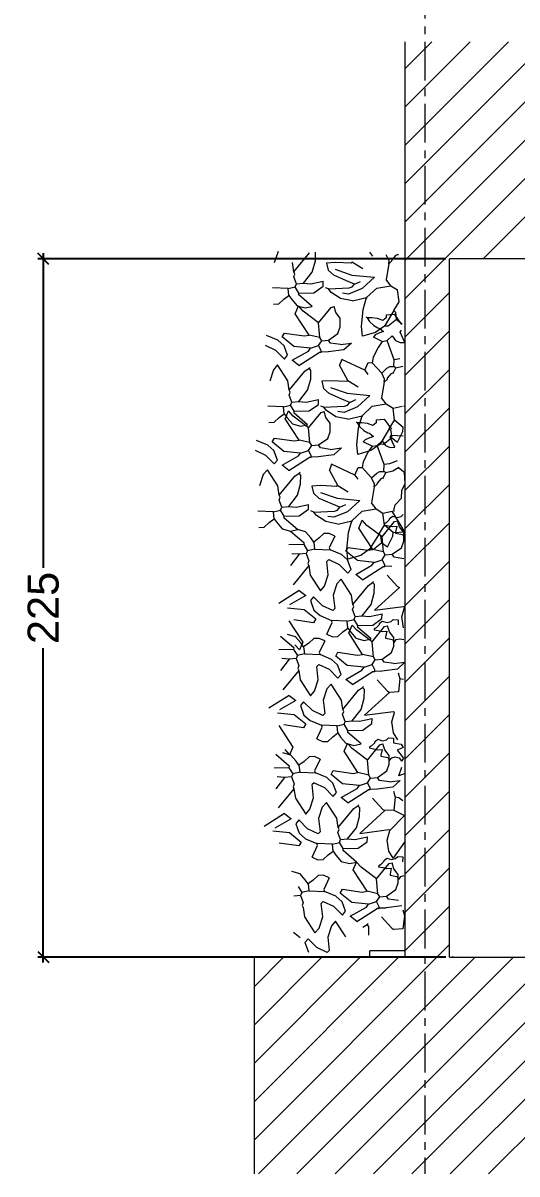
# Model space of a CAD drawing. Header units: centimetres. Extents: x 5667 to 17750, y 274 to 6203.
# Drawn here: x 5667.1 to 5826.6, y 5561.6 to 5932.9 of the extents above; entities that cross this region are included whole.
import ezdxf

# ---------------------------------------------------------------- set-up
doc = ezdxf.new("R2010")
doc.units = ezdxf.units.CM
doc.header["$MEASUREMENT"] = 0
doc.linetypes.add('CENTERX2', pattern=[4, 2.5, -0.5, 0.5, -0.5])
doc.layers.get('0').update_dxf_attribs({"lineweight": 18})
for name, color, linetype, lineweight in [('A-FURN', 8, 'Continuous', 9), ('A-WALL-FULL', 7, 'Continuous', 20), ('G-ANNO-DIM', 3, 'Continuous', 9), ('G-HEDGE', 104, 'Continuous', 9)]:
    doc.layers.add(name, color=color, linetype=linetype, lineweight=lineweight)
doc.styles.add('ARIAL', font='arial.ttf')
doc.dimstyles.new('TICK_36', dxfattribs={"dimtxt": 10, "dimasz": 3.6, "dimexe": 1.8, "dimexo": 1.2, "dimgap": 1.8, "dimtad": 0, "dimdec": 0, "dimzin": 0, "dimdsep": 46, "dimtxsty": 'ARIAL', "dimblk": 'OBLIQUE', "dimcen": 1.8, "dimdle": 1.8, "dimclrd": 256, "dimclrt": 256, "dimadec": 0, "dimazin": 0, "dimtfac": 1, "dimtdec": 0, "dimtmove": 1, "dimatfit": 3, "dimldrblk": 'OPEN90', "dimfxl": 1, "dimtolj": 1, "dimtzin": 0, "dimarcsym": 0})

# ---------------------------------------------------------------- blocks, each defined once
blk = doc.blocks.new('_Oblique')
at = {"color": 0, "linetype": 'ByBlock', "lineweight": -2}
blk.add_line((-0.5, -0.5), (0.5, 0.5), dxfattribs=at)
blk = doc.blocks.new('*D32')
at = {"layer": 'Defpoints', "color": 0, "transparency": 16777216}
for p in [(5673.69, 5856.86), (5804.8, 5856.86), (5804.8, 5631.57)]:
    blk.add_point(p, dxfattribs=at)
at = {"layer": 'G-ANNO-DIM', "color": 0, "lineweight": -2, "transparency": 16777216}
for p, q in [((5803.6, 5856.86), (5671.89, 5856.86)), ((5803.6, 5631.57), (5671.89, 5631.57))]:
    blk.add_line(p, q, dxfattribs=at)
at = {"layer": 'G-ANNO-DIM', "lineweight": -2, "transparency": 16777216}
for p, q in [((5673.69, 5858.66), (5673.69, 5757.18)), ((5673.69, 5629.77), (5673.69, 5731.24))]:
    blk.add_line(p, q, dxfattribs=at)
at = {"layer": 'G-ANNO-DIM', "lineweight": -2, "transparency": 16777216, "xscale": 3.6, "yscale": 3.6, "zscale": 3.6}
for p, rotation in [((5673.69, 5856.86), 90), ((5673.69, 5631.57), 270)]:
    blk.add_blockref('_Oblique', p, dxfattribs=dict(at, rotation=rotation))
at = {"layer": 'G-ANNO-DIM', "transparency": 16777216, "insert": (5673.69, 5744.21), "char_height": 10, "attachment_point": 5, "rotation": 90, "style": 'ARIAL'}
blk.add_mtext('\\A1;225', dxfattribs=at)
blk = doc.blocks.new('_Open90')
at = {"color": 0, "linetype": 'ByBlock', "lineweight": -2}
for p, q in [((0, 0), (-1, 0)), ((-0.5, 0.5), (0, 0)), ((0, 0), (-0.5, -0.5))]:
    blk.add_line(p, q, dxfattribs=at)

msp = doc.modelspace()

# ---------------------------------------------------------------- linework, layer by layer
at = {"layer": 'A-FURN'}
for p, q in [((5790.53, 5633.57), (5779.12, 5633.57)), ((5790.53, 5631.57), (5779.12, 5631.57)), ((5805.68, 5631.7), (5806, 5631.69))]:
    msp.add_line(p, q, dxfattribs=at)
at = {"layer": 'A-WALL-FULL', "color": 0, "linetype": 'Continuous'}
for p, q in [((5790.53, 5918.29), (5799.09, 5926.86)), ((5790.53, 5905.92), (5811.47, 5926.86)), ((5790.53, 5893.54), (5823.84, 5926.86)), ((5790.53, 5881.17), (5836.21, 5926.86)), ((5790.53, 5868.8), (5848.59, 5926.86)), ((5790.53, 5856.42), (5860.96, 5926.86)), ((5790.53, 5844.05), (5873.34, 5926.86)), ((5815.71, 5856.86), (5885.71, 5926.86)), ((5790.53, 5831.67), (5804.8, 5845.95)), ((5790.53, 5819.3), (5804.8, 5833.58)), ((5790.53, 5806.92), (5804.8, 5821.2)), ((5790.53, 5794.55), (5804.8, 5808.83)), ((5790.53, 5782.18), (5804.8, 5796.45)), ((5790.53, 5769.8), (5804.8, 5784.08)), ((5790.53, 5757.43), (5804.8, 5771.7)), ((5790.53, 5745.05), (5804.8, 5759.33)), ((5790.53, 5732.68), (5804.8, 5746.95)), ((5790.53, 5720.3), (5804.8, 5734.58)), ((5790.53, 5707.93), (5804.8, 5722.21)), ((5790.53, 5695.56), (5804.8, 5709.83)), ((5790.53, 5683.18), (5804.8, 5697.46)), ((5790.53, 5670.81), (5804.8, 5685.08)), ((5790.53, 5658.43), (5804.8, 5672.71)), ((5790.53, 5646.06), (5804.8, 5660.33)), ((5790.53, 5633.68), (5804.8, 5647.96)), ((5741.72, 5572.5), (5804.8, 5635.59)), ((5741.72, 5622), (5751.29, 5631.57)), ((5741.72, 5609.63), (5763.67, 5631.57)), ((5741.72, 5597.25), (5776.04, 5631.57)), ((5741.72, 5584.88), (5788.42, 5631.57)), ((5743.17, 5561.57), (5813.17, 5631.57)), ((5755.54, 5561.57), (5825.54, 5631.57)), ((5767.91, 5561.57), (5837.91, 5631.57)), ((5780.29, 5561.57), (5850.29, 5631.57)), ((5792.66, 5561.57), (5862.66, 5631.57)), ((5805.04, 5561.57), (5875.04, 5631.57)), ((5817.41, 5561.57), (5887.41, 5631.57))]:
    msp.add_line(p, q, dxfattribs=at)
at = {"layer": 'A-WALL-FULL'}
for p, q in [((5790.53, 5631.57), (5790.53, 5926.86)), ((6047.59, 5856.86), (5804.8, 5856.86)), ((5804.8, 5631.57), (5804.8, 5856.86)), ((5790.53, 5631.57), (5741.72, 5631.57)), ((5741.72, 5631.57), (5741.72, 5561.57)), ((5804.8, 5631.57), (6047.1, 5631.57))]:
    msp.add_line(p, q, dxfattribs=at)
at = {"layer": 'G-ANNO-DIM', "linetype": 'CENTERX2', "ltscale": 5}
msp.add_line((5796.87, 6126.86), (5796.87, 5561.57), dxfattribs=at)
at = {"layer": 'G-HEDGE'}
for p, q in [((5749.47, 5859.22), (5748.28, 5855.58)), ((5754.61, 5852.61), (5759.68, 5858.78)), ((5761.52, 5856.23), (5761.61, 5859.01)), ((5779.05, 5859.04), (5779.95, 5857.72)), ((5785.32, 5856.21), (5784.44, 5858.16)), ((5786.29, 5856.49), (5787.63, 5858.02)), ((5787.63, 5858.02), (5788.29, 5858.32)), ((5788.27, 5858), (5788.29, 5858.32)), ((5754.61, 5852.61), (5754.16, 5855.63)), ((5760.48, 5852.59), (5761.52, 5856.23)), ((5768.04, 5855.68), (5765.15, 5855.49)), ((5765.15, 5855.49), (5765.69, 5853.23)), ((5767.53, 5851.55), (5765.69, 5853.23)), ((5767.89, 5853.5), (5773.27, 5851.63)), ((5773.14, 5855.46), (5768.04, 5855.68)), ((5773.47, 5855.77), (5773.14, 5855.46)), ((5773.47, 5855.77), (5776.9, 5853.7)), ((5785.28, 5855.25), (5784.41, 5850.17)), ((5785.28, 5855.25), (5785.32, 5856.21)), ((5785.28, 5855.25), (5786.27, 5856.17)), ((5786.27, 5856.17), (5786.29, 5856.49)), ((5754.55, 5851.01), (5754.91, 5851.96)), ((5755.4, 5848.74), (5754.55, 5851.01)), ((5754.91, 5851.96), (5754.61, 5852.61)), ((5757.65, 5848.96), (5760.48, 5852.59)), ((5760.02, 5848.77), (5764.07, 5849.64)), ((5764, 5848.04), (5764.07, 5849.64)), ((5771.61, 5849.77), (5767.53, 5851.55)), ((5774.12, 5848.71), (5771.61, 5849.77)), ((5773.27, 5851.63), (5780.65, 5850.9)), ((5774.12, 5848.71), (5776.08, 5849.58)), ((5780.65, 5850.9), (5776.65, 5847.26)), ((5785.93, 5848.19), (5784.41, 5850.17)), ((5752.78, 5847.25), (5747.68, 5847.48)), ((5752.78, 5847.25), (5755.04, 5847.79)), ((5753, 5845.01), (5752.78, 5847.25)), ((5755.04, 5847.79), (5755.4, 5848.74)), ((5756.24, 5845.82), (5755.04, 5847.79)), ((5755.4, 5848.74), (5757.65, 5848.96)), ((5756.21, 5845.19), (5756.24, 5845.82)), ((5756.24, 5845.82), (5761.04, 5845.93)), ((5757.65, 5848.96), (5760.02, 5848.77)), ((5761.04, 5845.93), (5764, 5848.04)), ((5765.75, 5847.15), (5764.8, 5847.51)), ((5765.75, 5847.15), (5772.47, 5847.5)), ((5766.67, 5846.04), (5765.75, 5847.15)), ((5769.66, 5844.07), (5766.67, 5846.04)), ((5772.28, 5845.47), (5770.28, 5845.76)), ((5776.65, 5847.26), (5772.28, 5845.47)), ((5772.47, 5847.5), (5773.44, 5847.78)), ((5773.44, 5847.78), (5774.12, 5848.71)), ((5778.09, 5844.38), (5781.42, 5847.43)), ((5781.42, 5847.43), (5785.93, 5848.19)), ((5785.93, 5848.19), (5788.1, 5846.82)), ((5788.58, 5842.96), (5788.1, 5846.82)), ((5748, 5842.22), (5749.76, 5842.29)), ((5749.76, 5842.29), (5751.35, 5843.8)), ((5751.35, 5843.8), (5753, 5845.01)), ((5753, 5845.01), (5753.91, 5843.69)), ((5753.91, 5843.69), (5755.61, 5841.73)), ((5755.61, 5841.73), (5758.22, 5841)), ((5760.52, 5841.48), (5756.21, 5845.19)), ((5773.57, 5843.3), (5769.66, 5844.07)), ((5773.57, 5843.3), (5778.09, 5844.38)), ((5776.99, 5840.52), (5778.09, 5844.38)), ((5778.09, 5844.38), (5778.08, 5844.06)), ((5786.85, 5840.16), (5788.58, 5842.96)), ((5755.01, 5839.13), (5756.08, 5841.64)), ((5759.5, 5832.22), (5755.01, 5839.13)), ((5757.6, 5839.97), (5756.08, 5841.64)), ((5762.55, 5836.24), (5757.6, 5839.97)), ((5758.22, 5841), (5760.52, 5841.48)), ((5762.55, 5836.24), (5766.6, 5841.18)), ((5766.6, 5841.18), (5767.57, 5841.46)), ((5768.13, 5839.51), (5767.57, 5841.46)), ((5769.54, 5837.68), (5768.13, 5839.51)), ((5776.46, 5835.01), (5776.99, 5840.52)), ((5778.28, 5837.79), (5777.98, 5838.13)), ((5786.85, 5840.16), (5783.8, 5835.15)), ((5784.4, 5838.8), (5784.36, 5837.85)), ((5784.4, 5838.8), (5786.96, 5839.01)), ((5787.47, 5839.49), (5786.85, 5840.16)), ((5786.96, 5839.01), (5789.38, 5835.71)), ((5787.69, 5837.25), (5787.47, 5839.49)), ((5762.98, 5831.43), (5762.55, 5836.24)), ((5768.79, 5832.77), (5769.57, 5834.91)), ((5769.57, 5834.91), (5769.54, 5837.68)), ((5776.76, 5831.92), (5776.46, 5835.01)), ((5779.76, 5837.85), (5778.28, 5837.79)), ((5778.28, 5837.79), (5779.01, 5836.65)), ((5779.01, 5836.65), (5780.42, 5835.3)), ((5781.63, 5837.58), (5779.76, 5837.85)), ((5780.42, 5835.3), (5781.68, 5834.57)), ((5783.8, 5835.15), (5780.93, 5833.12)), ((5783.36, 5836.93), (5781.63, 5837.58)), ((5781.68, 5834.57), (5782.29, 5834.42)), ((5782.29, 5834.42), (5783.52, 5833.41)), ((5784.36, 5837.85), (5783.36, 5836.93)), ((5785.04, 5835.12), (5783.76, 5835.18)), ((5787.69, 5837.25), (5785.04, 5835.12)), ((5787.69, 5837.25), (5789.54, 5835.89)), ((5749.43, 5830.6), (5745.78, 5832.12)), ((5751.41, 5828.82), (5749.43, 5830.6)), ((5750.85, 5831.64), (5751.54, 5832.89)), ((5754.55, 5828.6), (5750.85, 5831.64)), ((5751.54, 5832.89), (5757.89, 5831.97)), ((5757.89, 5831.97), (5759.5, 5832.22)), ((5762.98, 5831.43), (5759.5, 5832.22)), ((5763.58, 5830.44), (5762.98, 5831.43)), ((5763.58, 5830.44), (5765.82, 5830.66)), ((5765.82, 5830.66), (5768.79, 5832.77)), ((5766.42, 5829.68), (5765.82, 5830.66)), ((5780.93, 5833.12), (5776.76, 5831.92)), ((5780.87, 5832.33), (5780.25, 5831.63)), ((5783.07, 5830.23), (5780.25, 5831.63)), ((5782.01, 5832.89), (5780.87, 5832.33)), ((5783.52, 5833.41), (5782.01, 5832.89)), ((5784.67, 5830.48), (5786.34, 5832.01)), ((5786.34, 5832.01), (5787.43, 5830.5)), ((5788.95, 5833.17), (5789.29, 5833.8)), ((5790.4, 5829.91), (5788.95, 5833.17)), ((5745.33, 5828.95), (5748.7, 5827.4)), ((5748.7, 5827.4), (5751.53, 5824.52)), ((5752.54, 5825.76), (5751.41, 5828.82)), ((5754.03, 5824.15), (5759.28, 5827.11)), ((5759.96, 5828.04), (5754.55, 5828.6)), ((5759.28, 5827.11), (5759.96, 5828.04)), ((5759.96, 5828.04), (5762.55, 5828.89)), ((5762.55, 5828.89), (5763.58, 5830.44)), ((5763.44, 5827.25), (5762.55, 5828.89)), ((5763.09, 5826.63), (5763.43, 5826.93)), ((5763.41, 5826.61), (5763.43, 5826.93)), ((5763.43, 5826.93), (5763.44, 5827.25)), ((5763.43, 5826.93), (5765.66, 5826.84)), ((5770.71, 5827.48), (5765.66, 5826.84)), ((5769.6, 5829.22), (5766.42, 5829.68)), ((5769.6, 5829.22), (5773.16, 5829.68)), ((5773.16, 5829.68), (5770.71, 5827.48)), ((5781.76, 5828.29), (5780.21, 5825.16)), ((5783.07, 5830.23), (5781.76, 5828.29)), ((5783.07, 5830.23), (5784.67, 5830.48)), ((5786.96, 5824.31), (5784.67, 5830.48)), ((5787.43, 5830.5), (5788.87, 5829.83)), ((5788.87, 5829.83), (5790.4, 5829.91)), ((5751.53, 5824.52), (5752.54, 5825.76)), ((5756.2, 5822.45), (5754.03, 5824.15)), ((5756.2, 5822.45), (5762.77, 5826.64)), ((5763.09, 5826.63), (5762.77, 5826.64)), ((5763.41, 5826.61), (5763.09, 5826.63)), ((5770.03, 5824.41), (5769.31, 5822.52)), ((5777.54, 5820.88), (5770.03, 5824.41)), ((5777.54, 5820.88), (5778.61, 5823.4)), ((5778.61, 5823.4), (5779.89, 5823.34)), ((5780.21, 5825.16), (5779.89, 5823.34)), ((5782.94, 5820.01), (5779.89, 5823.34)), ((5786.87, 5822.08), (5786.96, 5824.31)), ((5788.75, 5824.54), (5786.96, 5824.31)), ((5747.97, 5821.07), (5746.78, 5817.43)), ((5749.31, 5822.61), (5747.97, 5821.07)), ((5752.65, 5817.48), (5749.31, 5822.61)), ((5753.11, 5814.45), (5758.17, 5820.63)), ((5758.17, 5820.63), (5759.49, 5821.53)), ((5759.49, 5821.53), (5759.82, 5821.83)), ((5760.1, 5820.86), (5759.49, 5821.53)), ((5760.02, 5818.08), (5760.1, 5820.86)), ((5771.97, 5817.61), (5769.31, 5822.52)), ((5777.54, 5820.88), (5778.45, 5819.57)), ((5782.94, 5820.01), (5784.6, 5821.54)), ((5783.81, 5818.05), (5782.94, 5820.01)), ((5784.6, 5821.54), (5785.59, 5822.13)), ((5784.78, 5818.33), (5786.13, 5819.87)), ((5785.59, 5822.13), (5786.87, 5822.08)), ((5786.13, 5819.87), (5786.78, 5820.16)), ((5786.77, 5819.84), (5786.78, 5820.16)), ((5786.78, 5820.16), (5787.49, 5821.73)), ((5787.49, 5821.73), (5786.87, 5822.08)), ((5787.49, 5821.73), (5789.75, 5822.27)), ((5753.11, 5814.45), (5752.65, 5817.48)), ((5758.98, 5814.44), (5760.02, 5818.08)), ((5766.53, 5817.53), (5763.65, 5817.34)), ((5763.65, 5817.34), (5764.19, 5815.07)), ((5771.64, 5817.31), (5766.53, 5817.53)), ((5771.97, 5817.61), (5771.64, 5817.31)), ((5771.97, 5817.61), (5775.39, 5815.54)), ((5783.77, 5817.1), (5782.91, 5812.02)), ((5783.77, 5817.1), (5783.81, 5818.05)), ((5783.77, 5817.1), (5784.77, 5818.01)), ((5784.77, 5818.01), (5784.78, 5818.33)), ((5753.04, 5812.86), (5753.4, 5813.8)), ((5753.9, 5810.58), (5753.04, 5812.86)), ((5753.4, 5813.8), (5753.11, 5814.45)), ((5756.15, 5810.81), (5758.98, 5814.44)), ((5766.03, 5813.4), (5764.19, 5815.07)), ((5770.11, 5811.62), (5766.03, 5813.4)), ((5766.38, 5815.34), (5771.76, 5813.48)), ((5771.76, 5813.48), (5779.14, 5812.74)), ((5779.14, 5812.74), (5775.15, 5809.1)), ((5784.42, 5810.04), (5782.91, 5812.02)), ((5751.28, 5809.1), (5746.18, 5809.32)), ((5751.28, 5809.1), (5753.54, 5809.64)), ((5751.5, 5806.85), (5751.28, 5809.1)), ((5753.54, 5809.64), (5753.9, 5810.58)), ((5754.73, 5807.67), (5753.54, 5809.64)), ((5753.9, 5810.58), (5756.15, 5810.81)), ((5756.15, 5810.81), (5758.52, 5810.61)), ((5758.52, 5810.61), (5762.57, 5811.48)), ((5759.53, 5807.78), (5762.5, 5809.89)), ((5762.5, 5809.89), (5762.57, 5811.48)), ((5764.24, 5809), (5763.3, 5809.36)), ((5764.24, 5809), (5770.97, 5809.35)), ((5765.16, 5807.89), (5764.24, 5809)), ((5772.62, 5810.55), (5770.11, 5811.62)), ((5775.15, 5809.1), (5770.78, 5807.32)), ((5770.97, 5809.35), (5771.94, 5809.62)), ((5771.94, 5809.62), (5772.62, 5810.55)), ((5772.62, 5810.55), (5774.57, 5811.43)), ((5776.59, 5806.22), (5779.91, 5809.28)), ((5779.91, 5809.28), (5784.42, 5810.04)), ((5784.42, 5810.04), (5786.6, 5808.66)), ((5786.6, 5808.66), (5789.6, 5809.34)), ((5787.07, 5804.81), (5786.6, 5808.66)), ((5790.15, 5809.47), (5790.14, 5809.15)), ((5748.26, 5804.14), (5749.85, 5805.65)), ((5749.85, 5805.65), (5751.5, 5806.85)), ((5751.5, 5806.85), (5752.4, 5805.54)), ((5751.77, 5805.27), (5752.84, 5807.78)), ((5756.26, 5798.36), (5751.77, 5805.27)), ((5752.4, 5805.54), (5754.1, 5803.58)), ((5754.36, 5806.12), (5752.84, 5807.78)), ((5759.31, 5802.38), (5754.36, 5806.12)), ((5754.7, 5807.03), (5754.73, 5807.67)), ((5759.02, 5803.33), (5754.7, 5807.03)), ((5754.73, 5807.67), (5759.53, 5807.78)), ((5759.31, 5802.38), (5763.36, 5807.32)), ((5763.36, 5807.32), (5764.33, 5807.6)), ((5764.89, 5805.66), (5764.33, 5807.6)), ((5766.3, 5803.82), (5764.89, 5805.66)), ((5768.16, 5805.91), (5765.16, 5807.89)), ((5772.06, 5805.14), (5768.16, 5805.91)), ((5770.78, 5807.32), (5768.78, 5807.61)), ((5772.06, 5805.14), (5776.59, 5806.22)), ((5775.49, 5802.36), (5776.59, 5806.22)), ((5776.59, 5806.22), (5776.57, 5805.9)), ((5781.16, 5804.95), (5781.12, 5803.99)), ((5781.16, 5804.95), (5783.72, 5805.16)), ((5783.72, 5805.16), (5786.14, 5801.85)), ((5785.35, 5802.01), (5787.07, 5804.81)), ((5789.84, 5802.45), (5787.07, 5804.81)), ((5746.49, 5804.06), (5748.26, 5804.14)), ((5754.1, 5803.58), (5756.71, 5802.85)), ((5756.71, 5802.85), (5759.02, 5803.33)), ((5759.74, 5797.57), (5759.31, 5802.38)), ((5765.55, 5798.92), (5766.33, 5801.06)), ((5766.33, 5801.06), (5766.3, 5803.82)), ((5775.04, 5803.94), (5774.74, 5804.27)), ((5774.95, 5796.85), (5775.49, 5802.36)), ((5776.52, 5803.99), (5775.04, 5803.94)), ((5775.04, 5803.94), (5775.77, 5802.8)), ((5775.77, 5802.8), (5777.18, 5801.44)), ((5778.39, 5803.73), (5776.52, 5803.99)), ((5777.18, 5801.44), (5778.44, 5800.71)), ((5780.12, 5803.08), (5778.39, 5803.73)), ((5781.12, 5803.99), (5780.12, 5803.08)), ((5785.35, 5802.01), (5782.3, 5796.99)), ((5785.96, 5801.34), (5785.35, 5802.01)), ((5786.18, 5799.09), (5785.96, 5801.34)), ((5788.04, 5797.73), (5789.79, 5801.17)), ((5789.79, 5801.17), (5789.84, 5802.45)), ((5746.19, 5796.74), (5742.54, 5798.27)), ((5747.6, 5797.78), (5748.3, 5799.03)), ((5751.31, 5794.74), (5747.6, 5797.78)), ((5748.3, 5799.03), (5754.65, 5798.11)), ((5754.65, 5798.11), (5756.26, 5798.36)), ((5759.74, 5797.57), (5756.26, 5798.36)), ((5760.34, 5796.59), (5759.74, 5797.57)), ((5762.58, 5796.81), (5765.55, 5798.92)), ((5777.63, 5798.47), (5777.01, 5797.78)), ((5779.82, 5796.38), (5777.01, 5797.78)), ((5778.77, 5799.04), (5777.63, 5798.47)), ((5778.44, 5800.71), (5779.05, 5800.57)), ((5780.28, 5799.55), (5778.77, 5799.04)), ((5779.05, 5800.57), (5780.28, 5799.55)), ((5781.43, 5796.63), (5783.1, 5798.15)), ((5783.1, 5798.15), (5784.19, 5796.65)), ((5786.18, 5799.09), (5783.53, 5796.97)), ((5785.71, 5799.32), (5786.05, 5799.94)), ((5787.16, 5796.06), (5785.71, 5799.32)), ((5786.05, 5799.94), (5789.88, 5799.77)), ((5786.18, 5799.09), (5788.04, 5797.73)), ((5742.09, 5795.09), (5745.46, 5793.55)), ((5745.46, 5793.55), (5748.28, 5790.67)), ((5748.16, 5794.97), (5746.19, 5796.74)), ((5749.3, 5791.9), (5748.16, 5794.97)), ((5756.72, 5794.19), (5751.31, 5794.74)), ((5756.04, 5793.26), (5756.72, 5794.19)), ((5756.72, 5794.19), (5759.31, 5795.03)), ((5759.31, 5795.03), (5760.34, 5796.59)), ((5760.2, 5793.4), (5759.31, 5795.03)), ((5760.34, 5796.59), (5762.58, 5796.81)), ((5767.47, 5793.63), (5762.42, 5792.98)), ((5763.18, 5795.82), (5762.58, 5796.81)), ((5766.36, 5795.37), (5763.18, 5795.82)), ((5766.36, 5795.37), (5769.92, 5795.83)), ((5769.92, 5795.83), (5767.47, 5793.63)), ((5775.26, 5793.76), (5774.95, 5796.85)), ((5779.42, 5794.97), (5775.26, 5793.76)), ((5778.51, 5794.44), (5776.97, 5791.3)), ((5779.82, 5796.38), (5778.51, 5794.44)), ((5782.3, 5796.99), (5779.42, 5794.97)), ((5779.82, 5796.38), (5781.43, 5796.63)), ((5783.72, 5790.45), (5781.43, 5796.63)), ((5783.53, 5796.97), (5782.26, 5797.03)), ((5784.19, 5796.65), (5785.63, 5795.97)), ((5785.63, 5795.97), (5787.16, 5796.06)), ((5748.28, 5790.67), (5749.3, 5791.9)), ((5750.79, 5790.29), (5756.04, 5793.26)), ((5752.96, 5788.6), (5750.79, 5790.29)), ((5752.96, 5788.6), (5759.53, 5792.79)), ((5759.85, 5792.77), (5759.53, 5792.79)), ((5759.85, 5792.77), (5760.18, 5793.08)), ((5760.17, 5792.76), (5759.85, 5792.77)), ((5760.17, 5792.76), (5760.18, 5793.08)), ((5760.18, 5793.08), (5760.2, 5793.4)), ((5760.18, 5793.08), (5762.42, 5792.98)), ((5766.79, 5790.55), (5766.06, 5788.67)), ((5774.3, 5787.03), (5766.79, 5790.55)), ((5776.97, 5791.3), (5776.65, 5789.48)), ((5783.62, 5788.22), (5783.72, 5790.45)), ((5785.51, 5790.69), (5783.72, 5790.45)), ((5787.9, 5791.63), (5785.51, 5790.69)), ((5744.72, 5787.22), (5743.54, 5783.57)), ((5746.07, 5788.75), (5744.72, 5787.22)), ((5749.41, 5783.62), (5746.07, 5788.75)), ((5749.87, 5780.6), (5754.93, 5786.77)), ((5754.93, 5786.77), (5756.25, 5787.67)), ((5756.25, 5787.67), (5756.58, 5787.98)), ((5756.86, 5787.01), (5756.25, 5787.67)), ((5756.78, 5784.23), (5756.86, 5787.01)), ((5768.73, 5783.76), (5766.06, 5788.67)), ((5774.3, 5787.03), (5775.37, 5789.54)), ((5774.3, 5787.03), (5775.2, 5785.71)), ((5775.37, 5789.54), (5776.65, 5789.48)), ((5779.7, 5786.15), (5776.65, 5789.48)), ((5779.7, 5786.15), (5781.36, 5787.68)), ((5780.57, 5784.2), (5779.7, 5786.15)), ((5781.36, 5787.68), (5782.35, 5788.28)), ((5781.54, 5784.48), (5782.89, 5786.02)), ((5782.35, 5788.28), (5783.62, 5788.22)), ((5782.89, 5786.02), (5783.54, 5786.31)), ((5783.53, 5785.99), (5783.54, 5786.31)), ((5783.54, 5786.31), (5784.25, 5787.87)), ((5784.25, 5787.87), (5783.62, 5788.22)), ((5784.25, 5787.87), (5786.51, 5788.41)), ((5786.51, 5788.41), (5788.48, 5789.61)), ((5788.47, 5789.29), (5788.48, 5789.61)), ((5790.32, 5787.93), (5788.47, 5789.29)), ((5790.49, 5784.41), (5790.32, 5787.93)), ((5749.87, 5780.6), (5749.41, 5783.62)), ((5755.74, 5780.58), (5756.78, 5784.23)), ((5763.29, 5783.67), (5760.41, 5783.48)), ((5760.41, 5783.48), (5760.95, 5781.22)), ((5768.39, 5783.45), (5763.29, 5783.67)), ((5768.73, 5783.76), (5768.39, 5783.45)), ((5768.73, 5783.76), (5772.15, 5781.69)), ((5780.53, 5783.24), (5779.67, 5778.17)), ((5780.53, 5783.24), (5780.57, 5784.2)), ((5780.53, 5783.24), (5781.53, 5784.16)), ((5781.53, 5784.16), (5781.54, 5784.48)), ((5789.42, 5782.06), (5790.49, 5784.41)), ((5749.8, 5779), (5750.16, 5779.95)), ((5750.66, 5776.73), (5749.8, 5779)), ((5750.16, 5779.95), (5749.87, 5780.6)), ((5752.91, 5776.95), (5755.74, 5780.58)), ((5762.79, 5779.54), (5760.95, 5781.22)), ((5766.87, 5777.76), (5762.79, 5779.54)), ((5763.14, 5781.49), (5768.52, 5779.62)), ((5768.52, 5779.62), (5775.9, 5778.89)), ((5775.9, 5778.89), (5771.91, 5775.25)), ((5787.64, 5777.82), (5789.32, 5779.66)), ((5789.32, 5779.66), (5789.42, 5782.06)), ((5748.04, 5775.24), (5742.93, 5775.47)), ((5748.04, 5775.24), (5750.3, 5775.79)), ((5748.26, 5773), (5748.04, 5775.24)), ((5750.3, 5775.79), (5750.66, 5776.73)), ((5751.49, 5773.82), (5750.3, 5775.79)), ((5750.66, 5776.73), (5752.91, 5776.95)), ((5752.91, 5776.95), (5755.28, 5776.76)), ((5755.28, 5776.76), (5759.33, 5777.63)), ((5756.29, 5773.93), (5759.26, 5776.03)), ((5759.26, 5776.03), (5759.33, 5777.63)), ((5761, 5775.14), (5760.06, 5775.5)), ((5761, 5775.14), (5767.73, 5775.49)), ((5761.92, 5774.03), (5761, 5775.14)), ((5769.38, 5776.7), (5766.87, 5777.76)), ((5771.91, 5775.25), (5767.54, 5773.46)), ((5767.73, 5775.49), (5768.7, 5775.77)), ((5768.7, 5775.77), (5769.38, 5776.7)), ((5769.38, 5776.7), (5771.33, 5777.57)), ((5773.34, 5772.37), (5776.67, 5775.42)), ((5776.67, 5775.42), (5781.18, 5776.18)), ((5781.18, 5776.18), (5779.67, 5778.17)), ((5781.18, 5776.18), (5783.36, 5774.81)), ((5783.36, 5774.81), (5786.36, 5775.49)), ((5790.45, 5768.75), (5786.36, 5775.49)), ((5786.91, 5775.61), (5786.9, 5775.29)), ((5786.91, 5775.61), (5787.31, 5777.51)), ((5787.31, 5777.51), (5787.64, 5777.82)), ((5745.02, 5770.28), (5746.61, 5771.79)), ((5746.61, 5771.79), (5748.26, 5773)), ((5748.26, 5773), (5749.16, 5771.68)), ((5749.16, 5771.68), (5750.86, 5769.72)), ((5751.46, 5773.18), (5751.49, 5773.82)), ((5755.78, 5769.47), (5751.46, 5773.18)), ((5751.49, 5773.82), (5756.29, 5773.93)), ((5764.92, 5772.06), (5761.92, 5774.03)), ((5768.82, 5771.29), (5764.92, 5772.06)), ((5767.54, 5773.46), (5765.53, 5773.76)), ((5768.82, 5771.29), (5773.34, 5772.37)), ((5772.25, 5768.51), (5773.34, 5772.37)), ((5773.34, 5772.37), (5773.33, 5772.05)), ((5775.54, 5770), (5776.61, 5772.51)), ((5778.13, 5770.85), (5776.61, 5772.51)), ((5783.08, 5767.12), (5787.13, 5772.06)), ((5783.83, 5770.95), (5783.36, 5774.81)), ((5783.78, 5771.36), (5783.76, 5771.04)), ((5784.38, 5771.68), (5783.78, 5771.36)), ((5785.38, 5772.59), (5784.38, 5771.68)), ((5785.39, 5772.91), (5785.38, 5772.59)), ((5785.73, 5773.22), (5785.39, 5772.91)), ((5785.73, 5773.22), (5786.39, 5773.83)), ((5786.39, 5773.83), (5787.93, 5773.35)), ((5787.13, 5772.06), (5788.1, 5772.33)), ((5787.93, 5773.35), (5789.2, 5773.7)), ((5788.66, 5770.39), (5788.1, 5772.33)), ((5789.2, 5773.7), (5789.93, 5774.31)), ((5743.25, 5770.21), (5745.02, 5770.28)), ((5750.86, 5769.72), (5753.47, 5768.99)), ((5753.47, 5768.99), (5755.78, 5769.47)), ((5753.47, 5768.99), (5757.78, 5765.29)), ((5758.39, 5768.75), (5755.78, 5769.47)), ((5760.09, 5766.79), (5758.39, 5768.75)), ((5764.23, 5768.18), (5762.64, 5766.68)), ((5766, 5768.26), (5764.23, 5768.18)), ((5767.79, 5767.41), (5766, 5768.26)), ((5771.71, 5763), (5772.25, 5768.51)), ((5780.03, 5763.1), (5775.54, 5770)), ((5783.08, 5767.12), (5778.13, 5770.85)), ((5782.11, 5768.15), (5779.06, 5763.14)), ((5782.11, 5768.15), (5783.83, 5770.95)), ((5782.72, 5767.48), (5782.11, 5768.15)), ((5782.94, 5765.24), (5782.72, 5767.48)), ((5783.76, 5771.04), (5785.06, 5770.75)), ((5786.6, 5768.59), (5783.83, 5770.95)), ((5785.06, 5770.75), (5786.33, 5770.45)), ((5786.33, 5770.45), (5787.85, 5770.57)), ((5786.55, 5767.32), (5786.6, 5768.59)), ((5786.6, 5768.59), (5790.45, 5768.75)), ((5787.45, 5768.67), (5787.43, 5768.35)), ((5787.43, 5768.35), (5789.65, 5767.93)), ((5787.85, 5770.57), (5787.45, 5768.67)), ((5790.07, 5768.56), (5788.66, 5770.39)), ((5789.65, 5767.93), (5790.25, 5766.95)), ((5790.1, 5765.79), (5790.07, 5768.56)), ((5757.76, 5764.65), (5752.96, 5764.54)), ((5757.78, 5765.29), (5757.76, 5764.65)), ((5757.76, 5764.65), (5758.95, 5762.68)), ((5760.99, 5765.47), (5760.09, 5766.79)), ((5762.64, 5766.68), (5760.99, 5765.47)), ((5760.99, 5765.47), (5761.21, 5763.22)), ((5767.79, 5767.41), (5766.02, 5763.65)), ((5771.38, 5762.51), (5772.07, 5763.76)), ((5772.07, 5763.76), (5778.42, 5762.85)), ((5782.94, 5765.24), (5780.29, 5763.12)), ((5782.94, 5765.24), (5784.8, 5763.88)), ((5783.51, 5762.3), (5783.08, 5767.12)), ((5784.8, 5763.88), (5786.55, 5767.32)), ((5789.32, 5763.65), (5790.1, 5765.79)), ((5756.34, 5761.52), (5753.51, 5757.89)), ((5756.34, 5761.52), (5753.97, 5761.71)), ((5758.59, 5761.74), (5756.34, 5761.52)), ((5758.95, 5762.68), (5758.59, 5761.74)), ((5758.59, 5761.74), (5759.45, 5759.46)), ((5761.21, 5763.22), (5758.95, 5762.68)), ((5761.21, 5763.22), (5766.31, 5763)), ((5766.02, 5763.65), (5766.31, 5763)), ((5769.96, 5761.48), (5766.31, 5763)), ((5771.94, 5759.7), (5769.96, 5761.48)), ((5775.08, 5759.48), (5771.38, 5762.51)), ((5772.02, 5759.91), (5771.71, 5763)), ((5776.18, 5761.11), (5772.02, 5759.91)), ((5779.06, 5763.14), (5776.18, 5761.11)), ((5778.42, 5762.85), (5780.03, 5763.1)), ((5780.29, 5763.12), (5779.02, 5763.17)), ((5783.51, 5762.3), (5780.03, 5763.1)), ((5783.08, 5759.77), (5784.11, 5761.32)), ((5784.11, 5761.32), (5783.51, 5762.3)), ((5784.11, 5761.32), (5786.35, 5761.54)), ((5786.35, 5761.54), (5789.32, 5763.65)), ((5786.95, 5760.56), (5786.35, 5761.54)), ((5790.13, 5760.1), (5786.95, 5760.56)), ((5759.38, 5757.87), (5754.31, 5751.7)), ((5759.45, 5759.46), (5759.09, 5758.52)), ((5759.09, 5758.52), (5759.38, 5757.87)), ((5759.38, 5757.87), (5759.84, 5754.84)), ((5765.86, 5759.82), (5765.19, 5759.21)), ((5765.71, 5754.9), (5765.19, 5759.21)), ((5765.86, 5759.82), (5769.23, 5758.28)), ((5769.23, 5758.28), (5772.06, 5755.4)), ((5773.07, 5756.63), (5771.94, 5759.7)), ((5772.06, 5755.4), (5773.07, 5756.63)), ((5774.56, 5755.02), (5779.81, 5757.99)), ((5780.49, 5758.92), (5775.08, 5759.48)), ((5776.73, 5753.33), (5783.3, 5757.52)), ((5779.81, 5757.99), (5780.49, 5758.92)), ((5780.49, 5758.92), (5783.08, 5759.77)), ((5783.97, 5758.13), (5783.08, 5759.77)), ((5783.62, 5757.51), (5783.3, 5757.52)), ((5783.62, 5757.51), (5783.96, 5757.81)), ((5783.94, 5757.49), (5783.62, 5757.51)), ((5783.94, 5757.49), (5783.96, 5757.81)), ((5783.96, 5757.81), (5783.97, 5758.13)), ((5783.96, 5757.81), (5786.19, 5757.71)), ((5759.84, 5754.84), (5763.18, 5749.71)), ((5764.52, 5751.25), (5765.71, 5754.9)), ((5769.84, 5753.49), (5768.5, 5751.95)), ((5773.18, 5748.36), (5769.84, 5753.49)), ((5776.73, 5753.33), (5774.56, 5755.02)), ((5780.02, 5752.4), (5780.35, 5752.71)), ((5784.71, 5754.84), (5788.07, 5751.18)), ((5756.29, 5749.87), (5749.72, 5745.68)), ((5756.29, 5749.87), (5758.45, 5748.18)), ((5763.18, 5749.71), (5764.52, 5751.25)), ((5768.5, 5751.95), (5767.31, 5748.31)), ((5773.64, 5745.33), (5778.7, 5751.5)), ((5778.7, 5751.5), (5780.02, 5752.4)), ((5779.51, 5745.31), (5780.55, 5748.96)), ((5780.63, 5751.74), (5780.02, 5752.4)), ((5780.55, 5748.96), (5780.63, 5751.74)), ((5788.69, 5750.83), (5780.66, 5743.46)), ((5788.07, 5751.18), (5788.69, 5750.83)), ((5758.45, 5748.18), (5753.21, 5745.21)), ((5760.96, 5747.8), (5759.95, 5746.57)), ((5759.95, 5746.57), (5761.08, 5743.5)), ((5763.79, 5744.92), (5760.96, 5747.8)), ((5767.31, 5748.31), (5767.83, 5743.99)), ((5773.64, 5745.33), (5773.18, 5748.36)), ((5773.93, 5744.68), (5773.64, 5745.33)), ((5776.68, 5741.68), (5779.51, 5745.31)), ((5752.53, 5744.28), (5757.94, 5743.72)), ((5757.94, 5743.72), (5761.64, 5740.69)), ((5761.08, 5743.5), (5763.06, 5741.72)), ((5763.06, 5741.72), (5766.71, 5740.2)), ((5767.16, 5743.38), (5763.79, 5744.92)), ((5767.16, 5743.38), (5767.83, 5743.99)), ((5773.57, 5743.74), (5773.93, 5744.68)), ((5774.43, 5741.46), (5773.57, 5743.74)), ((5774.07, 5740.52), (5774.43, 5741.46)), ((5774.43, 5741.46), (5776.68, 5741.68)), ((5776.68, 5741.68), (5779.05, 5741.49)), ((5779.05, 5741.49), (5783.1, 5742.36)), ((5780.66, 5743.46), (5790.02, 5744.7)), ((5783.03, 5740.77), (5783.1, 5742.36)), ((5789.49, 5741.34), (5790.33, 5744.37)), ((5790.02, 5744.7), (5790.33, 5744.37)), ((5752.99, 5740.1), (5757.48, 5733.2)), ((5760.95, 5739.44), (5754.6, 5740.35)), ((5761.64, 5740.69), (5760.95, 5739.44)), ((5765.23, 5735.79), (5767, 5739.55)), ((5767, 5739.55), (5766.71, 5740.2)), ((5771.81, 5739.98), (5766.71, 5740.2)), ((5770.38, 5736.52), (5772.03, 5737.73)), ((5771.81, 5739.98), (5774.07, 5740.52)), ((5772.03, 5737.73), (5771.81, 5739.98)), ((5772.03, 5737.73), (5772.93, 5736.41)), ((5772.3, 5736.15), (5773.37, 5738.66)), ((5774.89, 5736.99), (5773.37, 5738.66)), ((5775.26, 5738.55), (5774.07, 5740.52)), ((5775.23, 5737.91), (5775.26, 5738.55)), ((5779.55, 5734.21), (5775.23, 5737.91)), ((5775.26, 5738.55), (5780.06, 5738.66)), ((5779.84, 5733.26), (5783.89, 5738.2)), ((5780.06, 5738.66), (5783.03, 5740.77)), ((5781.14, 5737.82), (5780.54, 5737.5)), ((5782.14, 5738.74), (5781.14, 5737.82)), ((5782.15, 5739.06), (5782.14, 5738.74)), ((5782.49, 5739.36), (5782.15, 5739.06)), ((5782.49, 5739.36), (5783.15, 5739.97)), ((5783.15, 5739.97), (5784.69, 5739.5)), ((5783.89, 5738.2), (5784.86, 5738.48)), ((5784.69, 5739.5), (5785.96, 5739.84)), ((5785.42, 5736.53), (5784.86, 5738.48)), ((5785.96, 5739.84), (5786.69, 5740.46)), ((5786.69, 5740.46), (5788.28, 5740.39)), ((5788.28, 5740.39), (5788.21, 5738.79)), ((5789.99, 5737.77), (5789.49, 5741.34)), ((5750.23, 5735.14), (5754.54, 5731.43)), ((5755.15, 5734.89), (5752.54, 5735.62)), ((5756.85, 5732.93), (5755.15, 5734.89)), ((5760.99, 5734.33), (5759.4, 5732.82)), ((5762.76, 5734.4), (5760.99, 5734.33)), ((5764.54, 5733.56), (5762.76, 5734.4)), ((5765.23, 5735.79), (5767.02, 5734.94)), ((5767.02, 5734.94), (5768.79, 5735.02)), ((5768.79, 5735.02), (5770.38, 5736.52)), ((5776.79, 5729.24), (5772.3, 5736.15)), ((5772.93, 5736.41), (5774.63, 5734.46)), ((5774.63, 5734.46), (5777.24, 5733.73)), ((5779.84, 5733.26), (5774.89, 5736.99)), ((5777.24, 5733.73), (5779.55, 5734.21)), ((5780.54, 5737.5), (5780.52, 5737.18)), ((5780.52, 5737.18), (5781.82, 5736.9)), ((5781.82, 5736.9), (5783.09, 5736.59)), ((5783.09, 5736.59), (5784.61, 5736.71)), ((5784.2, 5734.81), (5784.19, 5734.49)), ((5784.19, 5734.49), (5786.41, 5734.08)), ((5784.61, 5736.71), (5784.2, 5734.81)), ((5786.83, 5734.7), (5785.42, 5736.53)), ((5786.41, 5734.08), (5787.01, 5733.09)), ((5786.86, 5731.93), (5786.83, 5734.7)), ((5787.67, 5733.99), (5788.77, 5734.29)), ((5788.77, 5734.29), (5790.07, 5734)), ((5754.52, 5730.8), (5749.72, 5730.69)), ((5754.54, 5731.43), (5754.52, 5730.8)), ((5754.52, 5730.8), (5755.71, 5728.83)), ((5754.89, 5732.35), (5756.41, 5730.69)), ((5757.48, 5733.2), (5756.41, 5730.69)), ((5757.75, 5731.61), (5756.85, 5732.93)), ((5759.4, 5732.82), (5757.75, 5731.61)), ((5757.75, 5731.61), (5757.97, 5729.37)), ((5764.54, 5733.56), (5762.78, 5729.8)), ((5780.27, 5728.45), (5779.84, 5733.26)), ((5786.08, 5729.79), (5786.86, 5731.93)), ((5787.01, 5733.09), (5787.67, 5733.99)), ((5753.1, 5727.66), (5750.27, 5724.03)), ((5753.1, 5727.66), (5750.73, 5727.86)), ((5755.35, 5727.88), (5753.1, 5727.66)), ((5755.71, 5728.83), (5755.35, 5727.88)), ((5755.35, 5727.88), (5756.21, 5725.61)), ((5757.97, 5729.37), (5755.71, 5728.83)), ((5757.97, 5729.37), (5763.07, 5729.15)), ((5762.78, 5729.8), (5763.07, 5729.15)), ((5766.72, 5727.62), (5763.07, 5729.15)), ((5768.69, 5725.84), (5766.72, 5727.62)), ((5768.13, 5728.66), (5768.83, 5729.91)), ((5771.84, 5725.62), (5768.13, 5728.66)), ((5768.83, 5729.91), (5775.18, 5728.99)), ((5775.18, 5728.99), (5776.79, 5729.24)), ((5780.27, 5728.45), (5776.79, 5729.24)), ((5779.84, 5725.91), (5780.87, 5727.46)), ((5780.87, 5727.46), (5780.27, 5728.45)), ((5780.87, 5727.46), (5783.11, 5727.69)), ((5783.11, 5727.69), (5786.08, 5729.79)), ((5783.71, 5726.7), (5783.11, 5727.69)), ((5786.89, 5726.24), (5783.71, 5726.7)), ((5786.89, 5726.24), (5790.45, 5726.7)), ((5790.45, 5726.7), (5788, 5724.5)), ((5756.14, 5724.01), (5751.07, 5717.84)), ((5756.21, 5725.61), (5755.85, 5724.67)), ((5755.85, 5724.67), (5756.14, 5724.01)), ((5756.14, 5724.01), (5756.59, 5720.99)), ((5762.62, 5725.97), (5761.95, 5725.36)), ((5762.47, 5721.04), (5761.95, 5725.36)), ((5762.62, 5725.97), (5765.99, 5724.42)), ((5765.99, 5724.42), (5768.81, 5721.54)), ((5769.83, 5722.78), (5768.69, 5725.84)), ((5771.32, 5721.17), (5776.57, 5724.14)), ((5777.25, 5725.07), (5771.84, 5725.62)), ((5773.49, 5719.48), (5780.06, 5723.66)), ((5776.57, 5724.14), (5777.25, 5725.07)), ((5777.25, 5725.07), (5779.84, 5725.91)), ((5780.73, 5724.27), (5779.84, 5725.91)), ((5780.38, 5723.65), (5780.06, 5723.66)), ((5780.38, 5723.65), (5780.71, 5723.96)), ((5780.7, 5723.64), (5780.38, 5723.65)), ((5780.7, 5723.64), (5780.71, 5723.96)), ((5780.71, 5723.96), (5780.73, 5724.27)), ((5780.71, 5723.96), (5782.95, 5723.86)), ((5788, 5724.5), (5782.95, 5723.86)), ((5788.28, 5723.24), (5788.84, 5721.3)), ((5756.59, 5720.99), (5759.94, 5715.86)), ((5761.28, 5717.4), (5762.47, 5721.04)), ((5766.6, 5719.63), (5765.25, 5718.09)), ((5769.94, 5714.5), (5766.6, 5719.63)), ((5768.81, 5721.54), (5769.83, 5722.78)), ((5773.49, 5719.48), (5771.32, 5721.17)), ((5781.47, 5720.98), (5784.83, 5717.32)), ((5788.84, 5721.3), (5788.34, 5717.17)), ((5789.96, 5721.08), (5788.84, 5721.3)), ((5753.05, 5716.01), (5746.48, 5711.83)), ((5753.05, 5716.01), (5755.21, 5714.32)), ((5759.94, 5715.86), (5761.28, 5717.4)), ((5765.25, 5718.09), (5764.07, 5714.45)), ((5770.4, 5711.48), (5775.46, 5717.65)), ((5775.46, 5717.65), (5776.78, 5718.55)), ((5776.78, 5718.55), (5777.11, 5718.85)), ((5777.39, 5717.88), (5776.78, 5718.55)), ((5777.31, 5715.1), (5777.39, 5717.88)), ((5785.45, 5716.97), (5777.41, 5709.61)), ((5784.83, 5717.32), (5785.45, 5716.97)), ((5788.34, 5717.17), (5785.45, 5716.97)), ((5755.21, 5714.32), (5749.97, 5711.35)), ((5757.72, 5713.95), (5756.71, 5712.71)), ((5756.71, 5712.71), (5757.84, 5709.65)), ((5760.55, 5711.07), (5757.72, 5713.95)), ((5764.07, 5714.45), (5764.59, 5710.13)), ((5770.4, 5711.48), (5769.94, 5714.5)), ((5776.27, 5711.46), (5777.31, 5715.1)), ((5749.29, 5710.42), (5754.7, 5709.87)), ((5754.7, 5709.87), (5758.4, 5706.83)), ((5757.84, 5709.65), (5759.82, 5707.87)), ((5763.92, 5709.52), (5760.55, 5711.07)), ((5763.92, 5709.52), (5764.59, 5710.13)), ((5770.33, 5709.88), (5770.69, 5710.82)), ((5771.19, 5707.61), (5770.33, 5709.88)), ((5770.69, 5710.82), (5770.4, 5711.48)), ((5773.44, 5707.83), (5776.27, 5711.46)), ((5775.81, 5707.63), (5779.86, 5708.51)), ((5777.41, 5709.61), (5786.78, 5710.84)), ((5779.79, 5706.91), (5779.86, 5708.51)), ((5786.25, 5707.49), (5787.09, 5710.51)), ((5786.78, 5710.84), (5787.09, 5710.51)), ((5749.75, 5706.25), (5754.24, 5699.34)), ((5757.71, 5705.58), (5751.36, 5706.5)), ((5758.4, 5706.83), (5757.71, 5705.58)), ((5759.82, 5707.87), (5763.46, 5706.34)), ((5761.99, 5701.93), (5763.75, 5705.69)), ((5763.75, 5705.69), (5763.46, 5706.34)), ((5768.57, 5706.12), (5763.46, 5706.34)), ((5768.57, 5706.12), (5770.83, 5706.66)), ((5768.79, 5703.87), (5768.57, 5706.12)), ((5770.83, 5706.66), (5771.19, 5707.61)), ((5772.02, 5704.69), (5770.83, 5706.66)), ((5771.19, 5707.61), (5773.44, 5707.83)), ((5771.99, 5704.05), (5772.02, 5704.69)), ((5772.02, 5704.69), (5776.82, 5704.8)), ((5773.44, 5707.83), (5775.81, 5707.63)), ((5776.82, 5704.8), (5779.79, 5706.91)), ((5786.75, 5703.92), (5786.25, 5707.49)), ((5761.99, 5701.93), (5763.78, 5701.08)), ((5763.78, 5701.08), (5765.55, 5701.16)), ((5765.55, 5701.16), (5767.14, 5702.67)), ((5767.14, 5702.67), (5768.79, 5703.87)), ((5768.79, 5703.87), (5769.69, 5702.56)), ((5769.69, 5702.56), (5771.39, 5700.6)), ((5771.39, 5700.6), (5774, 5699.87)), ((5776.31, 5700.35), (5771.99, 5704.05)), ((5780.63, 5700.58), (5779.64, 5699.67)), ((5780.65, 5700.9), (5780.63, 5700.58)), ((5780.98, 5701.21), (5780.65, 5700.9)), ((5780.98, 5701.21), (5781.65, 5701.82)), ((5781.65, 5701.82), (5783.18, 5701.35)), ((5783.18, 5701.35), (5784.46, 5701.69)), ((5784.46, 5701.69), (5785.18, 5702.3)), ((5785.18, 5702.3), (5786.78, 5702.23)), ((5786.78, 5702.23), (5786.71, 5700.64)), ((5786.71, 5700.64), (5789.25, 5700.21)), ((5788.16, 5701.62), (5786.75, 5703.92)), ((5748.73, 5696.98), (5753.04, 5693.28)), ((5753.64, 5696.74), (5751.03, 5697.47)), ((5751.65, 5698.5), (5753.17, 5696.83)), ((5754.24, 5699.34), (5753.17, 5696.83)), ((5770.79, 5697.99), (5771.86, 5700.5)), ((5775.29, 5691.09), (5770.79, 5697.99)), ((5773.39, 5698.84), (5771.86, 5700.5)), ((5778.34, 5695.11), (5773.39, 5698.84)), ((5774, 5699.87), (5776.31, 5700.35)), ((5778.34, 5695.11), (5782.39, 5700.05)), ((5779.03, 5699.35), (5779.02, 5699.03)), ((5779.02, 5699.03), (5780.32, 5698.75)), ((5779.64, 5699.67), (5779.03, 5699.35)), ((5780.32, 5698.75), (5781.58, 5698.44)), ((5781.58, 5698.44), (5783.1, 5698.56)), ((5782.39, 5700.05), (5783.36, 5700.32)), ((5783.1, 5698.56), (5782.7, 5696.66)), ((5783.91, 5698.38), (5783.36, 5700.32)), ((5785.33, 5696.55), (5783.91, 5698.38)), ((5789.84, 5699.22), (5787.89, 5698.35)), ((5787.89, 5698.35), (5790.01, 5695.7)), ((5789.25, 5700.21), (5789.84, 5699.22)), ((5753.04, 5693.28), (5753.01, 5692.64)), ((5755.34, 5694.78), (5753.64, 5696.74)), ((5756.24, 5693.46), (5755.34, 5694.78)), ((5757.89, 5694.67), (5756.24, 5693.46)), ((5756.24, 5693.46), (5756.47, 5691.21)), ((5759.49, 5696.17), (5757.89, 5694.67)), ((5761.25, 5696.25), (5759.49, 5696.17)), ((5763.04, 5695.4), (5761.25, 5696.25)), ((5763.04, 5695.4), (5761.28, 5691.64)), ((5778.77, 5690.3), (5778.34, 5695.11)), ((5782.7, 5696.66), (5782.69, 5696.34)), ((5782.69, 5696.34), (5784.91, 5695.92)), ((5784.58, 5691.64), (5785.35, 5693.78)), ((5784.91, 5695.92), (5785.5, 5694.94)), ((5785.35, 5693.78), (5785.33, 5696.55)), ((5785.5, 5694.94), (5786.17, 5695.84)), ((5786.17, 5695.84), (5787.27, 5696.13)), ((5787.27, 5696.13), (5788.57, 5695.85)), ((5788.57, 5695.85), (5789.33, 5694.77)), ((5790.01, 5695.7), (5789.33, 5694.77)), ((5753.01, 5692.64), (5748.21, 5692.53)), ((5751.6, 5689.51), (5748.77, 5685.88)), ((5751.6, 5689.51), (5749.23, 5689.7)), ((5753.84, 5689.73), (5751.6, 5689.51)), ((5753.01, 5692.64), (5754.2, 5690.67)), ((5754.2, 5690.67), (5753.84, 5689.73)), ((5753.84, 5689.73), (5754.7, 5687.46)), ((5756.47, 5691.21), (5754.2, 5690.67)), ((5756.47, 5691.21), (5761.57, 5690.99)), ((5761.28, 5691.64), (5761.57, 5690.99)), ((5765.21, 5689.47), (5761.57, 5690.99)), ((5767.19, 5687.69), (5765.21, 5689.47)), ((5766.63, 5690.5), (5767.32, 5691.75)), ((5770.33, 5687.47), (5766.63, 5690.5)), ((5767.32, 5691.75), (5773.68, 5690.84)), ((5773.68, 5690.84), (5775.29, 5691.09)), ((5778.77, 5690.3), (5775.29, 5691.09)), ((5779.36, 5689.31), (5778.77, 5690.3)), ((5779.36, 5689.31), (5781.61, 5689.53)), ((5781.61, 5689.53), (5784.58, 5691.64)), ((5782.21, 5688.55), (5781.61, 5689.53)), ((5788.46, 5690.08), (5789.48, 5692.88)), ((5790.22, 5690.69), (5788.46, 5690.08)), ((5754.63, 5685.86), (5749.57, 5679.69)), ((5754.7, 5687.46), (5754.34, 5686.51)), ((5754.34, 5686.51), (5754.63, 5685.86)), ((5754.63, 5685.86), (5755.09, 5682.83)), ((5761.11, 5687.81), (5760.45, 5687.21)), ((5760.96, 5682.89), (5760.45, 5687.21)), ((5761.11, 5687.82), (5764.49, 5686.27)), ((5764.49, 5686.27), (5767.31, 5683.39)), ((5768.32, 5684.62), (5767.19, 5687.69)), ((5769.82, 5683.01), (5775.06, 5685.98)), ((5775.74, 5686.91), (5770.33, 5687.47)), ((5775.06, 5685.98), (5775.74, 5686.91)), ((5775.74, 5686.91), (5778.34, 5687.76)), ((5778.34, 5687.76), (5779.36, 5689.31)), ((5779.22, 5686.12), (5778.34, 5687.76)), ((5778.88, 5685.5), (5779.21, 5685.8)), ((5779.2, 5685.48), (5779.21, 5685.8)), ((5779.21, 5685.8), (5779.22, 5686.12)), ((5779.21, 5685.8), (5781.44, 5685.7)), ((5786.5, 5686.35), (5781.44, 5685.7)), ((5785.38, 5688.09), (5782.21, 5688.55)), ((5785.38, 5688.09), (5788.94, 5688.55)), ((5788.94, 5688.55), (5786.5, 5686.35)), ((5755.09, 5682.83), (5758.43, 5677.7)), ((5759.78, 5679.24), (5760.96, 5682.89)), ((5767.31, 5683.39), (5768.32, 5684.62)), ((5771.98, 5681.32), (5769.82, 5683.01)), ((5771.98, 5681.32), (5778.56, 5685.51)), ((5778.88, 5685.5), (5778.56, 5685.51)), ((5779.2, 5685.48), (5778.88, 5685.5)), ((5779.97, 5682.83), (5783.32, 5679.17)), ((5786.78, 5685.09), (5787.33, 5683.15)), ((5787.33, 5683.15), (5786.83, 5679.01)), ((5788.46, 5682.93), (5787.33, 5683.15)), ((5789.74, 5681.95), (5788.46, 5682.93)), ((5758.43, 5677.7), (5759.78, 5679.24)), ((5763.75, 5679.94), (5762.57, 5676.3)), ((5765.1, 5681.48), (5763.75, 5679.94)), ((5768.44, 5676.35), (5765.1, 5681.48)), ((5768.9, 5673.32), (5773.96, 5679.49)), ((5773.96, 5679.49), (5775.28, 5680.4)), ((5775.28, 5680.4), (5775.61, 5680.7)), ((5775.89, 5679.73), (5775.28, 5680.4)), ((5775.8, 5676.95), (5775.89, 5679.73)), ((5783.95, 5678.82), (5775.91, 5671.45)), ((5783.32, 5679.17), (5783.95, 5678.82)), ((5786.83, 5679.01), (5783.95, 5678.82)), ((5786.83, 5679.01), (5790.27, 5677.27)), ((5751.55, 5677.86), (5744.97, 5673.67)), ((5753.71, 5676.17), (5748.47, 5673.2)), ((5751.55, 5677.86), (5753.71, 5676.17)), ((5756.22, 5675.79), (5755.21, 5674.56)), ((5759.04, 5672.91), (5756.22, 5675.79)), ((5762.57, 5676.3), (5763.08, 5671.98)), ((5768.9, 5673.32), (5768.44, 5676.35)), ((5774.76, 5673.3), (5775.8, 5676.95)), ((5790.27, 5677.27), (5785.58, 5672.36)), ((5747.79, 5672.27), (5753.2, 5671.72)), ((5753.2, 5671.72), (5756.9, 5668.68)), ((5755.21, 5674.56), (5756.34, 5671.49)), ((5756.34, 5671.49), (5758.32, 5669.72)), ((5762.42, 5671.37), (5759.04, 5672.91)), ((5762.42, 5671.37), (5763.08, 5671.98)), ((5768.83, 5671.73), (5769.19, 5672.67)), ((5769.69, 5669.45), (5768.83, 5671.73)), ((5769.19, 5672.67), (5768.9, 5673.32)), ((5771.93, 5669.67), (5774.76, 5673.3)), ((5775.91, 5671.45), (5785.28, 5672.69)), ((5784.75, 5669.33), (5785.58, 5672.36)), ((5785.28, 5672.69), (5785.58, 5672.36)), ((5756.21, 5667.43), (5749.85, 5668.34)), ((5756.9, 5668.68), (5756.21, 5667.43)), ((5758.32, 5669.72), (5761.96, 5668.19)), ((5760.49, 5663.78), (5762.25, 5667.54)), ((5762.25, 5667.54), (5761.96, 5668.19)), ((5767.06, 5667.97), (5761.96, 5668.19)), ((5767.06, 5667.97), (5769.32, 5668.51)), ((5767.29, 5665.72), (5767.06, 5667.97)), ((5769.32, 5668.51), (5769.69, 5669.45)), ((5770.52, 5666.54), (5769.32, 5668.51)), ((5769.69, 5669.45), (5771.93, 5669.67)), ((5771.93, 5669.67), (5774.3, 5669.48)), ((5774.3, 5669.48), (5778.35, 5670.35)), ((5775.32, 5666.65), (5778.29, 5668.76)), ((5778.29, 5668.76), (5778.35, 5670.35)), ((5785.25, 5665.77), (5784.75, 5669.33)), ((5790.55, 5668.94), (5786.66, 5663.47)), ((5760.49, 5663.78), (5762.28, 5662.93)), ((5764.04, 5663.01), (5765.64, 5664.52)), ((5765.64, 5664.52), (5767.29, 5665.72)), ((5767.29, 5665.72), (5768.19, 5664.4)), ((5768.19, 5664.4), (5769.89, 5662.45)), ((5770.49, 5665.9), (5770.52, 5666.54)), ((5774.8, 5662.2), (5770.49, 5665.9)), ((5770.52, 5666.54), (5775.32, 5666.65)), ((5783.92, 5662.9), (5784.59, 5663.51)), ((5784.59, 5663.51), (5786.13, 5663.04)), ((5786.66, 5663.47), (5785.25, 5665.77)), ((5787.4, 5663.38), (5788.13, 5664)), ((5788.13, 5664), (5789.72, 5663.93)), ((5789.72, 5663.93), (5789.65, 5662.33)), ((5762.28, 5662.93), (5764.04, 5663.01)), ((5769.89, 5662.45), (5772.5, 5661.72)), ((5772.5, 5661.72), (5774.8, 5662.2)), ((5773.73, 5659.69), (5774.8, 5662.2)), ((5776.33, 5660.53), (5774.8, 5662.2)), ((5781.28, 5656.8), (5776.33, 5660.53)), ((5781.28, 5656.8), (5785.33, 5661.74)), ((5781.97, 5661.04), (5781.96, 5660.72)), ((5781.96, 5660.72), (5783.26, 5660.44)), ((5782.58, 5661.36), (5781.97, 5661.04)), ((5783.58, 5662.28), (5782.58, 5661.36)), ((5783.26, 5660.44), (5784.52, 5660.13)), ((5783.59, 5662.59), (5783.58, 5662.28)), ((5783.92, 5662.9), (5783.59, 5662.59)), ((5784.52, 5660.13), (5786.04, 5660.25)), ((5785.33, 5661.74), (5786.3, 5662.02)), ((5786.04, 5660.25), (5785.64, 5658.35)), ((5786.13, 5663.04), (5787.4, 5663.38)), ((5786.85, 5660.07), (5786.3, 5662.02)), ((5788.27, 5658.24), (5786.85, 5660.07)), ((5756.58, 5658.43), (5753.97, 5659.16)), ((5758.28, 5656.47), (5756.58, 5658.43)), ((5759.19, 5655.15), (5758.28, 5656.47)), ((5760.84, 5656.36), (5759.19, 5655.15)), ((5762.43, 5657.87), (5760.84, 5656.36)), ((5764.19, 5657.94), (5762.43, 5657.87)), ((5765.98, 5657.09), (5764.19, 5657.94)), ((5765.98, 5657.09), (5764.22, 5653.34)), ((5778.23, 5652.78), (5773.73, 5659.69)), ((5781.71, 5651.99), (5781.28, 5656.8)), ((5785.64, 5658.35), (5785.63, 5658.03)), ((5785.63, 5658.03), (5787.85, 5657.61)), ((5787.85, 5657.61), (5788.44, 5656.63)), ((5788.29, 5655.47), (5788.27, 5658.24)), ((5788.44, 5656.63), (5789.11, 5657.53)), ((5789.11, 5657.53), (5790.21, 5657.83)), ((5755.95, 5654.34), (5757.15, 5652.37)), ((5757.15, 5652.37), (5756.78, 5651.42)), ((5759.41, 5652.91), (5757.15, 5652.37)), ((5759.19, 5655.15), (5759.41, 5652.91)), ((5759.41, 5652.91), (5764.51, 5652.68)), ((5764.22, 5653.34), (5764.51, 5652.68)), ((5768.15, 5651.16), (5764.51, 5652.68)), ((5769.57, 5652.2), (5770.27, 5653.45)), ((5770.27, 5653.45), (5776.62, 5652.53)), ((5776.62, 5652.53), (5778.23, 5652.78)), ((5781.71, 5651.99), (5778.23, 5652.78)), ((5784.55, 5651.23), (5787.52, 5653.33)), ((5787.52, 5653.33), (5788.29, 5655.47)), ((5756.78, 5651.42), (5754.54, 5651.2)), ((5756.78, 5651.42), (5757.64, 5649.15)), ((5757.64, 5649.15), (5757.28, 5648.21)), ((5764.05, 5649.51), (5763.39, 5648.9)), ((5763.9, 5644.58), (5763.39, 5648.9)), ((5764.05, 5649.51), (5767.43, 5647.96)), ((5770.13, 5649.38), (5768.15, 5651.16)), ((5773.28, 5649.16), (5769.57, 5652.2)), ((5771.26, 5646.32), (5770.13, 5649.38)), ((5778.68, 5648.6), (5773.28, 5649.16)), ((5778, 5647.68), (5778.68, 5648.6)), ((5778.68, 5648.6), (5781.28, 5649.45)), ((5781.28, 5649.45), (5782.3, 5651)), ((5782.17, 5647.81), (5781.28, 5649.45)), ((5782.3, 5651), (5781.71, 5651.99)), ((5782.3, 5651), (5784.55, 5651.23)), ((5785.15, 5650.24), (5784.55, 5651.23)), ((5788.32, 5649.78), (5785.15, 5650.24)), ((5757.28, 5648.21), (5757.57, 5647.55)), ((5757.57, 5647.55), (5758.03, 5644.53)), ((5767.43, 5647.96), (5770.25, 5645.08)), ((5770.25, 5645.08), (5771.26, 5646.32)), ((5772.76, 5644.71), (5778, 5647.68)), ((5774.93, 5643.02), (5781.5, 5647.2)), ((5781.82, 5647.19), (5781.5, 5647.2)), ((5781.82, 5647.19), (5782.15, 5647.49)), ((5782.14, 5647.17), (5781.82, 5647.19)), ((5782.14, 5647.17), (5782.15, 5647.49)), ((5782.15, 5647.49), (5782.17, 5647.81)), ((5782.15, 5647.49), (5784.38, 5647.4)), ((5789.44, 5648.04), (5784.38, 5647.4)), ((5789.72, 5646.78), (5790.27, 5644.84)), ((5758.03, 5644.53), (5761.37, 5639.4)), ((5762.72, 5640.94), (5763.9, 5644.58)), ((5766.69, 5641.63), (5765.51, 5637.99)), ((5768.04, 5643.17), (5766.69, 5641.63)), ((5771.38, 5638.04), (5768.04, 5643.17)), ((5774.93, 5643.02), (5772.76, 5644.71)), ((5776.9, 5641.19), (5778.22, 5642.09)), ((5778.22, 5642.09), (5778.55, 5642.39)), ((5778.83, 5641.42), (5778.22, 5642.09)), ((5778.75, 5638.64), (5778.83, 5641.42)), ((5782.91, 5644.52), (5786.26, 5640.86)), ((5790.27, 5644.84), (5789.77, 5640.71)), ((5754.49, 5639.55), (5756.65, 5637.86)), ((5759.16, 5637.49), (5758.15, 5636.25)), ((5761.98, 5634.61), (5759.16, 5637.49)), ((5761.37, 5639.4), (5762.72, 5640.94)), ((5765.51, 5637.99), (5766.03, 5633.67)), ((5786.26, 5640.86), (5786.89, 5640.51)), ((5789.77, 5640.71), (5786.89, 5640.51)), ((5758.15, 5636.25), (5759.28, 5633.19)), ((5765.36, 5633.06), (5761.98, 5634.61)), ((5765.36, 5633.06), (5766.03, 5633.67)), ((5779.12, 5631.57), (5779.12, 5633.57))]:
    msp.add_line(p, q, dxfattribs=at)

# ---------------------------------------------------------------- dimensions: what is measured, and where the dimension line sits
at = {"layer": 'G-ANNO-DIM'}
dim = msp.add_linear_dim(base=(5673.69, 5856.86), p1=(5804.8, 5631.57), p2=(5804.8, 5856.86), angle=90, dimstyle='TICK_36', dxfattribs=at)
dim.commit()
dim.dimension.update_dxf_attribs({"geometry": '*D32', "text_midpoint": (5673.69, 5744.21)})

doc.saveas('drawing.dxf')
